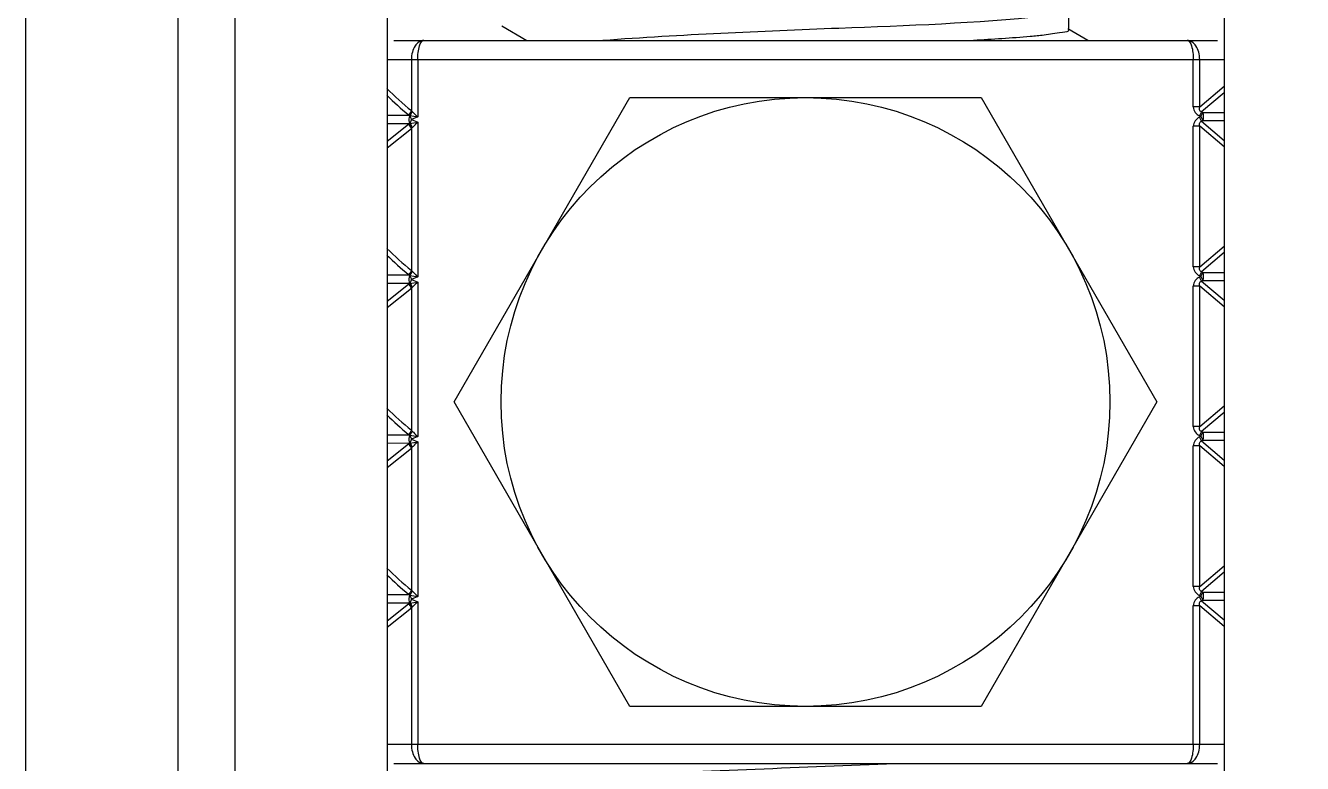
# Model space of a CAD drawing. Extents: x 54907 to 703237, y -798661 to -546661.
# Drawn here: x 370153.7 to 370585.3, y -582222.8 to -581973.4 of the extents above; entities that cross this region are included whole.
import ezdxf

# ---------------------------------------------------------------- set-up
doc = ezdxf.new("R2010")
doc.units = 0
doc.header["$LTSCALE"] = 1000
doc.header["$MEASUREMENT"] = 0
doc.styles.get("Standard").update_dxf_attribs({"font": 'gbenor.shx', "bigfont": 'gbcbig.shx'})
doc.dimstyles.get("Standard").update_dxf_attribs({"dimscale": 100, "dimtxt": 3.5, "dimasz": 1, "dimexe": 2.5, "dimexo": 3, "dimgap": 1.5, "dimtad": 1, "dimdec": 0, "dimzin": 0, "dimdsep": 46, "dimtxsty": 'Standard', "dimblk": 'ARCHTICK', "dimcen": 0.09, "dimadec": 0, "dimazin": 0, "dimtfac": 1, "dimtdec": 0, "dimtix": 1, "dimtmove": 2, "dimatfit": 3, "dimfxl": 0, "dimtolj": 1, "dimtzin": 0, "dimarcsym": 0})

# ---------------------------------------------------------------- blocks, each defined once
blk = doc.blocks.new('gfhhrryyfd')
at = {"linetype": 'Continuous'}
for p, q in [((3693152.86, -1741005.43), (3693152.86, -1744418.97)), ((3693187.15, -1741005.43), (3693187.15, -1744418.97)), ((3693200.01, -1741005.43), (3693200.01, -1744418.97)), ((3693234.3, -1741005.43), (3693234.3, -1744418.97)), ((3693422.89, -1741005.43), (3693422.89, -1744418.97)), ((3693387.9, -1744077.95), (3693387.9, -1744073.66)), ((3693260.18, -1744077.07), (3693265.84, -1744080.35)), ((3693392.22, -1744080.35), (3693387.71, -1744077.73)), ((3693235.8, -1744080.35), (3693421.39, -1744080.35)), ((3693234.3, -1744084.64), (3693422.89, -1744084.64)), ((3693239.79, -1744084.64), (3693239.79, -1744096.16)), ((3693241.21, -1744084.64), (3693241.21, -1744097.57)), ((3693415.97, -1744095.32), (3693415.97, -1744084.64)), ((3693417.4, -1744095.32), (3693417.4, -1744084.64)), ((3693417.4, -1744095.32), (3693422.89, -1744090.66)), ((3693422.89, -1744092.12), (3693417.8, -1744096.44)), ((3693249.4, -1744161.79), (3693289, -1744093.21)), ((3693289, -1744093.21), (3693368.19, -1744093.21)), ((3693368.19, -1744093.21), (3693407.78, -1744161.79)), ((3693417.4, -1744095.32), (3693415.97, -1744095.32)), ((3693239.33, -1744097.23), (3693234.3, -1744097.23)), ((3693239.42, -1744097.25), (3693239.33, -1744097.23)), ((3693239.45, -1744097.26), (3693241.21, -1744097.57)), ((3693239.84, -1744098.17), (3693239.45, -1744099.07)), ((3693239.91, -1744096.29), (3693239.79, -1744096.16)), ((3693241.21, -1744097.57), (3693239.84, -1744098.17)), ((3693239.84, -1744098.17), (3693241.21, -1744098.76)), ((3693239.96, -1744096.34), (3693239.91, -1744096.29)), ((3693417.8, -1744096.44), (3693417.37, -1744097.35)), ((3693417.67, -1744097.49), (3693417.37, -1744097.35)), ((3693417.37, -1744097.64), (3693417.67, -1744097.49)), ((3693417.8, -1744098.54), (3693417.37, -1744097.64)), ((3693417.67, -1744097.49), (3693418.1, -1744096.58)), ((3693417.67, -1744097.49), (3693418.1, -1744098.4)), ((3693418.1, -1744096.58), (3693417.8, -1744096.44)), ((3693418.1, -1744096.58), (3693422.89, -1744096.58)), ((3693239.31, -1744099.11), (3693234.3, -1744099.09)), ((3693234.3, -1744103.05), (3693239.13, -1744099.23)), ((3693234.3, -1744104.52), (3693239.79, -1744100.17)), ((3693239.31, -1744099.11), (3693239.42, -1744099.08)), ((3693239.42, -1744099.08), (3693239.45, -1744099.07)), ((3693239.45, -1744099.07), (3693241.21, -1744098.76)), ((3693239.79, -1744100.17), (3693239.89, -1744100.05)), ((3693239.79, -1744100.17), (3693239.79, -1744132.16)), ((3693239.89, -1744100.05), (3693239.95, -1744100)), ((3693239.95, -1744100), (3693239.98, -1744099.97)), ((3693241.21, -1744098.76), (3693241.21, -1744133.57)), ((3693417.4, -1744099.66), (3693415.97, -1744099.66)), ((3693415.97, -1744131.33), (3693415.97, -1744099.66)), ((3693422.89, -1744104.33), (3693417.4, -1744099.66)), ((3693417.4, -1744131.33), (3693417.4, -1744099.66)), ((3693417.8, -1744098.54), (3693418.1, -1744098.4)), ((3693417.8, -1744098.54), (3693422.89, -1744102.87)), ((3693418.1, -1744098.4), (3693422.89, -1744098.4)), ((3693417.4, -1744131.33), (3693422.89, -1744126.67)), ((3693422.89, -1744128.12), (3693417.8, -1744132.45)), ((3693239.91, -1744132.3), (3693239.79, -1744132.16)), ((3693239.96, -1744132.35), (3693239.91, -1744132.3)), ((3693417.4, -1744131.33), (3693415.97, -1744131.33)), ((3693417.8, -1744132.45), (3693417.37, -1744133.36)), ((3693417.67, -1744133.5), (3693418.1, -1744132.59)), ((3693418.1, -1744132.59), (3693417.8, -1744132.45)), ((3693418.1, -1744132.59), (3693422.89, -1744132.59)), ((3693239.33, -1744133.23), (3693234.3, -1744133.23)), ((3693239.31, -1744135.11), (3693234.3, -1744135.1)), ((3693234.3, -1744139.06), (3693239.13, -1744135.23)), ((3693239.31, -1744135.11), (3693239.42, -1744135.09)), ((3693239.42, -1744133.26), (3693239.33, -1744133.23)), ((3693239.42, -1744135.09), (3693239.45, -1744135.07)), ((3693239.45, -1744133.27), (3693241.21, -1744133.57)), ((3693239.84, -1744134.17), (3693239.45, -1744135.07)), ((3693239.45, -1744135.07), (3693241.21, -1744134.77)), ((3693241.21, -1744133.57), (3693239.84, -1744134.17)), ((3693239.84, -1744134.17), (3693241.21, -1744134.77)), ((3693241.21, -1744134.77), (3693241.21, -1744169.58)), ((3693417.67, -1744133.5), (3693417.37, -1744133.36)), ((3693417.37, -1744133.64), (3693417.67, -1744133.5)), ((3693417.8, -1744134.55), (3693417.37, -1744133.64)), ((3693417.67, -1744133.5), (3693418.1, -1744134.41)), ((3693417.8, -1744134.55), (3693418.1, -1744134.41)), ((3693417.8, -1744134.55), (3693422.89, -1744138.88)), ((3693418.1, -1744134.41), (3693422.89, -1744134.41)), ((3693234.3, -1744140.52), (3693239.79, -1744136.18)), ((3693239.79, -1744136.18), (3693239.89, -1744136.06)), ((3693239.79, -1744136.18), (3693239.79, -1744168.17)), ((3693239.89, -1744136.06), (3693239.95, -1744136.01)), ((3693239.95, -1744136.01), (3693239.98, -1744135.97)), ((3693417.4, -1744135.67), (3693415.97, -1744135.67)), ((3693415.97, -1744167.33), (3693415.97, -1744135.67)), ((3693422.89, -1744140.33), (3693417.4, -1744135.67)), ((3693417.4, -1744167.33), (3693417.4, -1744135.67)), ((3693289, -1744230.37), (3693249.4, -1744161.79)), ((3693407.78, -1744161.79), (3693368.19, -1744230.37)), ((3693417.4, -1744167.33), (3693422.89, -1744162.67)), ((3693422.89, -1744164.13), (3693417.8, -1744168.45)), ((3693239.33, -1744169.24), (3693234.3, -1744169.24)), ((3693239.42, -1744169.26), (3693239.33, -1744169.24)), ((3693239.45, -1744169.27), (3693241.21, -1744169.58)), ((3693239.91, -1744168.3), (3693239.79, -1744168.17)), ((3693241.21, -1744169.58), (3693239.84, -1744170.18)), ((3693239.96, -1744168.35), (3693239.91, -1744168.3)), ((3693417.4, -1744167.33), (3693415.97, -1744167.33)), ((3693417.8, -1744168.45), (3693417.37, -1744169.36)), ((3693417.67, -1744169.5), (3693417.37, -1744169.36)), ((3693417.37, -1744169.64), (3693417.67, -1744169.5)), ((3693417.8, -1744170.55), (3693417.37, -1744169.64)), ((3693417.67, -1744169.5), (3693418.1, -1744168.59)), ((3693417.67, -1744169.5), (3693418.1, -1744170.41)), ((3693418.1, -1744168.59), (3693417.8, -1744168.45)), ((3693418.1, -1744168.59), (3693422.89, -1744168.59)), ((3693239.31, -1744171.12), (3693234.3, -1744171.1)), ((3693234.3, -1744175.06), (3693239.13, -1744171.24)), ((3693234.3, -1744176.53), (3693239.79, -1744172.18)), ((3693239.31, -1744171.12), (3693239.42, -1744171.09)), ((3693239.42, -1744171.09), (3693239.45, -1744171.08)), ((3693239.84, -1744170.18), (3693239.45, -1744171.08)), ((3693239.45, -1744171.08), (3693241.21, -1744170.77)), ((3693239.79, -1744172.18), (3693239.89, -1744172.06)), ((3693239.79, -1744172.18), (3693239.79, -1744204.17)), ((3693239.84, -1744170.18), (3693241.21, -1744170.77)), ((3693239.89, -1744172.06), (3693239.95, -1744172.01)), ((3693239.95, -1744172.01), (3693239.98, -1744171.98)), ((3693241.21, -1744170.77), (3693241.21, -1744205.58)), ((3693417.4, -1744171.67), (3693415.97, -1744171.67)), ((3693415.97, -1744203.34), (3693415.97, -1744171.67)), ((3693422.89, -1744176.34), (3693417.4, -1744171.67)), ((3693417.4, -1744203.34), (3693417.4, -1744171.67)), ((3693417.8, -1744170.55), (3693418.1, -1744170.41)), ((3693417.8, -1744170.55), (3693422.89, -1744174.88)), ((3693418.1, -1744170.41), (3693422.89, -1744170.41)), ((3693417.4, -1744203.34), (3693422.89, -1744198.68)), ((3693422.89, -1744200.13), (3693417.8, -1744204.46)), ((3693239.91, -1744204.31), (3693239.79, -1744204.17)), ((3693239.96, -1744204.36), (3693239.91, -1744204.31)), ((3693417.4, -1744203.34), (3693415.97, -1744203.34)), ((3693417.8, -1744204.46), (3693417.37, -1744205.37)), ((3693417.67, -1744205.51), (3693418.1, -1744204.6)), ((3693418.1, -1744204.6), (3693417.8, -1744204.46)), ((3693418.1, -1744204.6), (3693422.89, -1744204.6)), ((3693239.33, -1744205.24), (3693234.3, -1744205.24)), ((3693239.31, -1744207.12), (3693234.3, -1744207.11)), ((3693234.3, -1744211.06), (3693239.13, -1744207.24)), ((3693239.31, -1744207.12), (3693239.42, -1744207.1)), ((3693239.42, -1744205.27), (3693239.33, -1744205.24)), ((3693239.42, -1744207.1), (3693239.45, -1744207.08)), ((3693239.45, -1744205.28), (3693241.21, -1744205.58)), ((3693239.84, -1744206.18), (3693239.45, -1744207.08)), ((3693239.45, -1744207.08), (3693241.21, -1744206.78)), ((3693241.21, -1744205.58), (3693239.84, -1744206.18)), ((3693239.84, -1744206.18), (3693241.21, -1744206.78)), ((3693241.21, -1744206.78), (3693241.21, -1744238.94)), ((3693417.67, -1744205.51), (3693417.37, -1744205.37)), ((3693417.37, -1744205.65), (3693417.67, -1744205.51)), ((3693417.8, -1744206.56), (3693417.37, -1744205.65)), ((3693417.67, -1744205.51), (3693418.1, -1744206.42)), ((3693417.8, -1744206.56), (3693418.1, -1744206.42)), ((3693417.8, -1744206.56), (3693422.89, -1744210.89)), ((3693418.1, -1744206.42), (3693422.89, -1744206.42)), ((3693234.3, -1744212.53), (3693239.79, -1744208.19)), ((3693239.79, -1744208.19), (3693239.89, -1744208.07)), ((3693239.79, -1744208.19), (3693239.79, -1744238.94)), ((3693239.89, -1744208.07), (3693239.95, -1744208.02)), ((3693239.95, -1744208.02), (3693239.98, -1744207.98)), ((3693417.4, -1744207.68), (3693415.97, -1744207.68)), ((3693415.97, -1744238.94), (3693415.97, -1744207.68)), ((3693422.89, -1744212.34), (3693417.4, -1744207.68)), ((3693417.4, -1744238.94), (3693417.4, -1744207.68)), ((3693368.19, -1744230.37), (3693289, -1744230.37)), ((3693422.89, -1744238.94), (3693234.3, -1744238.94)), ((3693235.8, -1744243.23), (3693421.39, -1744243.23))]:
    blk.add_line(p, q, dxfattribs=at)
blk.add_circle((3693328.59, -1744161.79), 68.58, dxfattribs=at)
for centre, radius, start, end in [((3693287.26, -1744038.23), 74.89, 224.9882, 230.6634), ((3693287.61, -1744038.92), 75.72, 225.2411, 230.1872), ((3693239.98, -1744096.06), 1.33, 230.2237, 240.9585), ((3693239.96, -1744100.28), 1.34, 119.1442, 128.3025), ((3693287.26, -1744074.24), 74.89, 224.9882, 230.6634), ((3693287.61, -1744074.93), 75.72, 225.2411, 230.1872), ((3693239.98, -1744132.07), 1.33, 230.2237, 240.9585), ((3693239.96, -1744136.29), 1.34, 119.1442, 128.3025), ((3693287.26, -1744110.24), 74.89, 224.9882, 230.6634), ((3693287.61, -1744110.93), 75.72, 225.2411, 230.1872), ((3693239.98, -1744168.07), 1.33, 230.2237, 240.9585), ((3693239.96, -1744172.29), 1.34, 119.1442, 128.3025), ((3693287.26, -1744146.25), 74.89, 224.9882, 230.6634), ((3693287.61, -1744146.94), 75.72, 225.2411, 230.1872), ((3693239.98, -1744204.08), 1.33, 230.2237, 240.9585), ((3693239.96, -1744208.3), 1.34, 119.1442, 128.3025)]:
    blk.add_arc(centre, radius, start, end, dxfattribs=at)
for points, knots in [([(3693382.33, -1744074.86), (3693366.99, -1744076.52), (3693333.78, -1744077.59), (3693300.62, -1744079.07), (3693282.91, -1744080.35)], [0, 0, 0, 0, 0.464865, 1, 1, 1, 1]), ([(3693387.89, -1744077.95), (3693387.9, -1744078.46), (3693385.05, -1744078.58), (3693383.72, -1744078.99), (3693382.33, -1744079.14)], [0, 0, 0, 0, 0.266951, 1, 1, 1, 1]), ([(3693242.59, -1744080.35), (3693242.23, -1744080.35), (3693241.42, -1744080.61), (3693240.52, -1744081.59), (3693239.92, -1744082.99), (3693239.79, -1744084.07), (3693239.79, -1744084.64)], [0, 0, 0, 0, 0.195972, 0.42512, 0.697797, 1, 1, 1, 1]), ([(3693241.21, -1744084.64), (3693241.21, -1744083.6), (3693241.37, -1744082.21), (3693241.91, -1744080.75), (3693242.39, -1744080.35), (3693242.59, -1744080.35)], [0, 0, 0, 0, 0.657525, 0.871922, 1, 1, 1, 1]), ([(3693382.33, -1744079.14), (3693381.3, -1744079.25), (3693376.02, -1744079.76), (3693370.72, -1744080.09), (3693366.46, -1744080.35)], [0, 0, 0, 0, 0.195123, 1, 1, 1, 1]), ([(3693414.6, -1744080.35), (3693414.8, -1744080.35), (3693415.27, -1744080.75), (3693415.82, -1744082.21), (3693415.97, -1744083.6), (3693415.97, -1744084.64)], [0, 0, 0, 0, 0.128078, 0.342475, 1, 1, 1, 1]), ([(3693417.4, -1744084.64), (3693417.4, -1744084.07), (3693417.26, -1744082.99), (3693416.67, -1744081.59), (3693415.76, -1744080.61), (3693414.96, -1744080.35), (3693414.6, -1744080.35)], [0, 0, 0, 0, 0.302203, 0.57488, 0.804028, 1, 1, 1, 1]), ([(3693415.97, -1744095.32), (3693415.97, -1744095.75), (3693416.27, -1744096.62), (3693416.98, -1744097.17), (3693417.37, -1744097.35)], [0, 0, 0, 0, 0.499355, 1, 1, 1, 1]), ([(3693417.8, -1744096.44), (3693417.59, -1744096.38), (3693417.26, -1744095.97), (3693417.35, -1744095.53), (3693417.4, -1744095.32)], [0, 0, 0, 0, 0.502447, 1, 1, 1, 1]), ([(3693239.44, -1744097.24), (3693239.37, -1744097.37), (3693239.18, -1744097.96), (3693239.21, -1744098.65), (3693239.42, -1744099.08)], [0, 0, 0, 0, 0.236634, 1, 1, 1, 1]), ([(3693239.84, -1744098.17), (3693239.8, -1744098.08), (3693239.67, -1744097.77), (3693239.51, -1744097.47), (3693239.44, -1744097.24)], [0, 0, 0, 0, 0.285481, 1, 1, 1, 1]), ([(3693239.96, -1744096.34), (3693240.06, -1744096.43), (3693240.48, -1744096.83), (3693240.89, -1744097.25), (3693241.21, -1744097.57)], [0, 0, 0, 0, 0.225254, 1, 1, 1, 1]), ([(3693417.37, -1744097.64), (3693416.98, -1744097.82), (3693416.27, -1744098.36), (3693415.97, -1744099.23), (3693415.97, -1744099.66)], [0, 0, 0, 0, 0.500643, 1, 1, 1, 1]), ([(3693418.1, -1744098.4), (3693418.23, -1744098.12), (3693418.32, -1744097.49), (3693418.23, -1744096.86), (3693418.1, -1744096.58)], [0, 0, 0, 0, 0.500048, 1, 1, 1, 1]), ([(3693239.98, -1744099.97), (3693240.08, -1744099.88), (3693240.5, -1744099.49), (3693240.9, -1744099.08), (3693241.21, -1744098.76)], [0, 0, 0, 0, 0.226794, 1, 1, 1, 1]), ([(3693417.4, -1744099.66), (3693417.35, -1744099.45), (3693417.26, -1744099.01), (3693417.59, -1744098.61), (3693417.8, -1744098.54)], [0, 0, 0, 0, 0.49632, 1, 1, 1, 1]), ([(3693239.96, -1744132.35), (3693240.06, -1744132.44), (3693240.48, -1744132.84), (3693240.89, -1744133.25), (3693241.21, -1744133.57)], [0, 0, 0, 0, 0.225254, 1, 1, 1, 1]), ([(3693415.97, -1744131.33), (3693415.97, -1744131.76), (3693416.27, -1744132.63), (3693416.98, -1744133.17), (3693417.37, -1744133.36)], [0, 0, 0, 0, 0.499355, 1, 1, 1, 1]), ([(3693417.8, -1744132.45), (3693417.59, -1744132.38), (3693417.26, -1744131.98), (3693417.35, -1744131.54), (3693417.4, -1744131.33)], [0, 0, 0, 0, 0.502447, 1, 1, 1, 1]), ([(3693418.1, -1744134.41), (3693418.23, -1744134.13), (3693418.32, -1744133.5), (3693418.23, -1744132.87), (3693418.1, -1744132.59)], [0, 0, 0, 0, 0.500048, 1, 1, 1, 1]), ([(3693239.44, -1744133.24), (3693239.37, -1744133.37), (3693239.18, -1744133.97), (3693239.21, -1744134.66), (3693239.42, -1744135.09)], [0, 0, 0, 0, 0.236634, 1, 1, 1, 1]), ([(3693239.84, -1744134.17), (3693239.8, -1744134.08), (3693239.67, -1744133.77), (3693239.51, -1744133.47), (3693239.44, -1744133.24)], [0, 0, 0, 0, 0.285481, 1, 1, 1, 1]), ([(3693239.98, -1744135.97), (3693240.08, -1744135.89), (3693240.5, -1744135.49), (3693240.9, -1744135.08), (3693241.21, -1744134.77)], [0, 0, 0, 0, 0.226794, 1, 1, 1, 1]), ([(3693417.37, -1744133.64), (3693416.98, -1744133.82), (3693416.27, -1744134.37), (3693415.97, -1744135.24), (3693415.97, -1744135.67)], [0, 0, 0, 0, 0.500643, 1, 1, 1, 1]), ([(3693417.4, -1744135.67), (3693417.35, -1744135.46), (3693417.26, -1744135.02), (3693417.59, -1744134.61), (3693417.8, -1744134.55)], [0, 0, 0, 0, 0.49632, 1, 1, 1, 1]), ([(3693239.44, -1744169.25), (3693239.37, -1744169.38), (3693239.18, -1744169.97), (3693239.21, -1744170.66), (3693239.42, -1744171.09)], [0, 0, 0, 0, 0.236634, 1, 1, 1, 1]), ([(3693239.84, -1744170.18), (3693239.8, -1744170.09), (3693239.67, -1744169.78), (3693239.51, -1744169.48), (3693239.44, -1744169.25)], [0, 0, 0, 0, 0.285481, 1, 1, 1, 1]), ([(3693239.96, -1744168.35), (3693240.06, -1744168.44), (3693240.48, -1744168.84), (3693240.89, -1744169.25), (3693241.21, -1744169.58)], [0, 0, 0, 0, 0.225254, 1, 1, 1, 1]), ([(3693415.97, -1744167.33), (3693415.97, -1744167.76), (3693416.27, -1744168.63), (3693416.98, -1744169.18), (3693417.37, -1744169.36)], [0, 0, 0, 0, 0.499355, 1, 1, 1, 1]), ([(3693417.37, -1744169.64), (3693416.98, -1744169.83), (3693416.27, -1744170.37), (3693415.97, -1744171.24), (3693415.97, -1744171.67)], [0, 0, 0, 0, 0.500643, 1, 1, 1, 1]), ([(3693417.8, -1744168.45), (3693417.59, -1744168.39), (3693417.26, -1744167.98), (3693417.35, -1744167.54), (3693417.4, -1744167.33)], [0, 0, 0, 0, 0.502447, 1, 1, 1, 1]), ([(3693418.1, -1744170.41), (3693418.23, -1744170.13), (3693418.32, -1744169.5), (3693418.23, -1744168.87), (3693418.1, -1744168.59)], [0, 0, 0, 0, 0.500048, 1, 1, 1, 1]), ([(3693239.98, -1744171.98), (3693240.08, -1744171.89), (3693240.5, -1744171.5), (3693240.9, -1744171.09), (3693241.21, -1744170.77)], [0, 0, 0, 0, 0.226794, 1, 1, 1, 1]), ([(3693417.4, -1744171.67), (3693417.35, -1744171.46), (3693417.26, -1744171.02), (3693417.59, -1744170.62), (3693417.8, -1744170.55)], [0, 0, 0, 0, 0.49632, 1, 1, 1, 1]), ([(3693239.96, -1744204.36), (3693240.06, -1744204.45), (3693240.48, -1744204.85), (3693240.89, -1744205.26), (3693241.21, -1744205.58)], [0, 0, 0, 0, 0.225254, 1, 1, 1, 1]), ([(3693415.97, -1744203.34), (3693415.97, -1744203.77), (3693416.27, -1744204.64), (3693416.98, -1744205.18), (3693417.37, -1744205.37)], [0, 0, 0, 0, 0.499355, 1, 1, 1, 1]), ([(3693417.8, -1744204.46), (3693417.59, -1744204.39), (3693417.26, -1744203.99), (3693417.35, -1744203.55), (3693417.4, -1744203.34)], [0, 0, 0, 0, 0.502447, 1, 1, 1, 1]), ([(3693418.1, -1744206.42), (3693418.23, -1744206.14), (3693418.32, -1744205.51), (3693418.23, -1744204.88), (3693418.1, -1744204.6)], [0, 0, 0, 0, 0.500048, 1, 1, 1, 1]), ([(3693239.44, -1744205.25), (3693239.37, -1744205.38), (3693239.18, -1744205.98), (3693239.21, -1744206.67), (3693239.42, -1744207.1)], [0, 0, 0, 0, 0.236634, 1, 1, 1, 1]), ([(3693239.84, -1744206.18), (3693239.8, -1744206.09), (3693239.67, -1744205.78), (3693239.51, -1744205.48), (3693239.44, -1744205.25)], [0, 0, 0, 0, 0.285481, 1, 1, 1, 1]), ([(3693239.98, -1744207.98), (3693240.08, -1744207.9), (3693240.5, -1744207.5), (3693240.9, -1744207.09), (3693241.21, -1744206.78)], [0, 0, 0, 0, 0.226794, 1, 1, 1, 1]), ([(3693417.37, -1744205.65), (3693416.98, -1744205.83), (3693416.27, -1744206.38), (3693415.97, -1744207.25), (3693415.97, -1744207.68)], [0, 0, 0, 0, 0.500643, 1, 1, 1, 1]), ([(3693417.4, -1744207.68), (3693417.35, -1744207.47), (3693417.26, -1744207.03), (3693417.59, -1744206.62), (3693417.8, -1744206.56)], [0, 0, 0, 0, 0.49632, 1, 1, 1, 1]), ([(3693239.79, -1744238.94), (3693239.79, -1744239.51), (3693239.92, -1744240.58), (3693240.52, -1744241.98), (3693241.42, -1744242.97), (3693242.23, -1744243.23), (3693242.59, -1744243.23)], [0, 0, 0, 0, 0.302203, 0.57488, 0.804028, 1, 1, 1, 1]), ([(3693242.59, -1744243.23), (3693242.39, -1744243.23), (3693241.91, -1744242.83), (3693241.37, -1744241.37), (3693241.21, -1744239.97), (3693241.21, -1744238.94)], [0, 0, 0, 0, 0.128078, 0.342475, 1, 1, 1, 1]), ([(3693415.97, -1744238.94), (3693415.97, -1744239.97), (3693415.82, -1744241.37), (3693415.27, -1744242.83), (3693414.8, -1744243.23), (3693414.6, -1744243.23)], [0, 0, 0, 0, 0.657525, 0.871922, 1, 1, 1, 1]), ([(3693414.6, -1744243.23), (3693414.96, -1744243.23), (3693415.76, -1744242.97), (3693416.67, -1744241.98), (3693417.26, -1744240.58), (3693417.4, -1744239.51), (3693417.4, -1744238.94)], [0, 0, 0, 0, 0.195972, 0.42512, 0.697797, 1, 1, 1, 1]), ([(3693270.91, -1744246.77), (3693275.85, -1744246.41), (3693301.81, -1744244.99), (3693327.8, -1744244.1), (3693348.82, -1744243.23)], [0, 0, 0, 0, 0.190688, 1, 1, 1, 1])]:
    blk.add_open_spline(points, degree=3, knots=knots, dxfattribs=at)
for points in [[(3693239.79, -1744096.16), (3693239.69, -1744096.52), (3693239.44, -1744096.87), (3693239.13, -1744097.09)], [(3693239.91, -1744096.29), (3693239.82, -1744096.65), (3693239.62, -1744097), (3693239.33, -1744097.23)], [(3693239.42, -1744097.25), (3693239.68, -1744097.01), (3693239.88, -1744096.69), (3693239.96, -1744096.34)], [(3693239.79, -1744100.17), (3693239.7, -1744099.8), (3693239.44, -1744099.45), (3693239.13, -1744099.23)], [(3693239.89, -1744100.05), (3693239.81, -1744099.69), (3693239.59, -1744099.34), (3693239.31, -1744099.11)], [(3693239.95, -1744100), (3693239.87, -1744099.66), (3693239.68, -1744099.32), (3693239.42, -1744099.08)], [(3693239.98, -1744099.97), (3693239.9, -1744099.63), (3693239.71, -1744099.3), (3693239.45, -1744099.07)], [(3693239.79, -1744132.16), (3693239.69, -1744132.53), (3693239.44, -1744132.88), (3693239.13, -1744133.09)], [(3693239.91, -1744132.3), (3693239.82, -1744132.66), (3693239.62, -1744133), (3693239.33, -1744133.23)], [(3693239.42, -1744133.26), (3693239.68, -1744133.01), (3693239.88, -1744132.69), (3693239.96, -1744132.35)], [(3693239.79, -1744136.18), (3693239.7, -1744135.8), (3693239.44, -1744135.45), (3693239.13, -1744135.23)], [(3693239.89, -1744136.06), (3693239.81, -1744135.7), (3693239.59, -1744135.35), (3693239.31, -1744135.11)], [(3693239.95, -1744136.01), (3693239.87, -1744135.66), (3693239.68, -1744135.32), (3693239.42, -1744135.09)], [(3693239.98, -1744135.97), (3693239.9, -1744135.64), (3693239.71, -1744135.31), (3693239.45, -1744135.07)], [(3693239.79, -1744168.17), (3693239.69, -1744168.53), (3693239.44, -1744168.88), (3693239.13, -1744169.1)], [(3693239.91, -1744168.3), (3693239.82, -1744168.66), (3693239.62, -1744169.01), (3693239.33, -1744169.24)], [(3693239.42, -1744169.26), (3693239.68, -1744169.02), (3693239.88, -1744168.7), (3693239.96, -1744168.35)], [(3693239.79, -1744172.18), (3693239.7, -1744171.81), (3693239.44, -1744171.46), (3693239.13, -1744171.24)], [(3693239.89, -1744172.06), (3693239.81, -1744171.7), (3693239.59, -1744171.35), (3693239.31, -1744171.12)], [(3693239.95, -1744172.01), (3693239.87, -1744171.67), (3693239.68, -1744171.33), (3693239.42, -1744171.09)], [(3693239.98, -1744171.98), (3693239.9, -1744171.64), (3693239.71, -1744171.31), (3693239.45, -1744171.08)], [(3693239.79, -1744204.17), (3693239.69, -1744204.54), (3693239.44, -1744204.89), (3693239.13, -1744205.1)], [(3693239.91, -1744204.31), (3693239.82, -1744204.67), (3693239.62, -1744205.01), (3693239.33, -1744205.24)], [(3693239.42, -1744205.27), (3693239.68, -1744205.02), (3693239.88, -1744204.7), (3693239.96, -1744204.36)], [(3693239.79, -1744208.19), (3693239.7, -1744207.81), (3693239.44, -1744207.46), (3693239.13, -1744207.24)], [(3693239.89, -1744208.07), (3693239.81, -1744207.71), (3693239.59, -1744207.36), (3693239.31, -1744207.12)], [(3693239.95, -1744208.02), (3693239.87, -1744207.67), (3693239.68, -1744207.33), (3693239.42, -1744207.1)], [(3693239.98, -1744207.98), (3693239.9, -1744207.65), (3693239.71, -1744207.32), (3693239.45, -1744207.08)]]:
    blk.add_open_spline(points, degree=3, dxfattribs=at)
blk.add_leader([(3693392.36, -1744491.91), (3693997.43, -1744078.66)], dimstyle='Standard', override={"dimgap": 20, "dimtad": 0})

msp = doc.modelspace()

# ---------------------------------------------------------------- block references
at = {"lineweight": -3, "xscale": 1.5, "yscale": 1.5, "zscale": 1.5}
msp.add_blockref('gfhhrryyfd', (-5169575.55, 2034142.04), dxfattribs=at)

doc.saveas('drawing.dxf')
